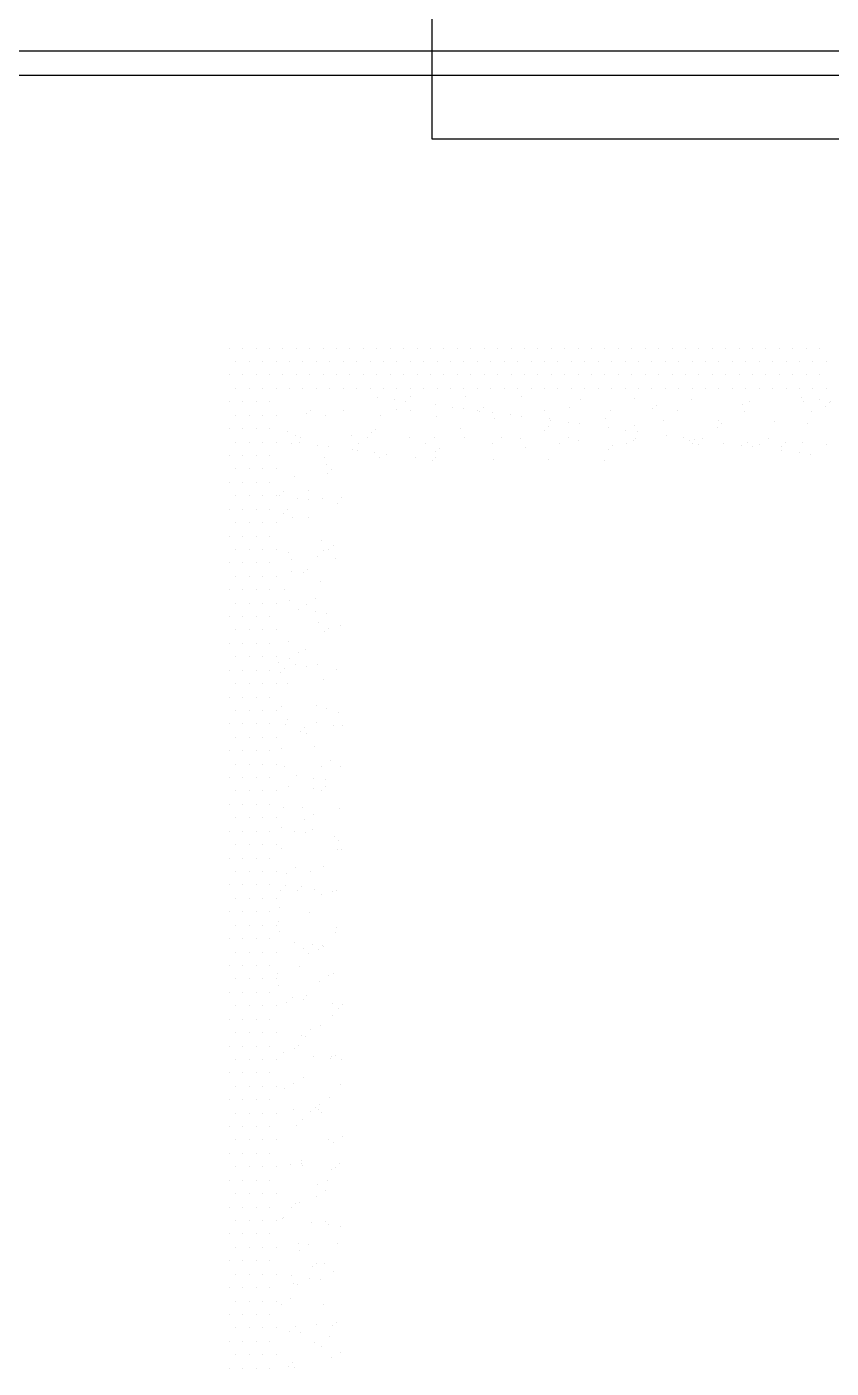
# Model space of a CAD drawing. Header units: millimetres. Extents: x -336 to -33, y -135 to 770.
# Drawn here: x -192.176 to -190.647, y 721.08 to 723.63 of the extents above; entities that cross this region are included whole.
import ezdxf

# ---------------------------------------------------------------- set-up
doc = ezdxf.new("R2010")
doc.units = ezdxf.units.MM
doc.header["$LTSCALE"] = 50
doc.header["$MEASUREMENT"] = 0
doc.layers.get('0').update_dxf_attribs({"linetype": 'CONTINUOUS'})
for name, color, linetype in [('-HIDRO', 8, 'CONTINUOUS'), ('TigreCad', 3, 'CONTINUOUS'), ('TUBULAÇÃO_ESGOTO', 5, 'CONTINUOUS')]:
    doc.layers.add(name, color=color, linetype=linetype)

# ---------------------------------------------------------------- blocks, each defined once
blk = doc.blocks.new('A$C7AFB675E')
at = {"color": 8}
for p, q in [((3.5319, 1.1193), (3.5319, 1.1193)), ((3.5634, 1.1193), (3.5634, 1.1193)), ((3.5787, 1.1239), (3.5787, 1.1239)), ((3.58, 1.1234), (3.58, 1.1234)), ((3.5842, 1.1187), (3.5842, 1.1187)), ((3.6289, 1.1198), (3.6289, 1.1198)), ((3.5162, 1.1114), (3.5162, 1.1114)), ((3.5319, 1.1035), (3.5319, 1.1035)), ((3.5477, 1.1114), (3.5477, 1.1114)), ((3.5634, 1.1035), (3.5634, 1.1035)), ((3.577, 1.1108), (3.577, 1.1108)), ((3.5902, 1.1019), (3.5902, 1.1019)), ((3.5162, 1.0957), (3.5162, 1.0957)), ((3.5319, 1.0878), (3.5319, 1.0878)), ((3.5477, 1.0957), (3.5477, 1.0957)), ((3.5634, 1.0878), (3.5634, 1.0878)), ((3.5743, 1.0903), (3.5743, 1.0903)), ((3.5786, 1.0931), (3.5786, 1.0931)), ((3.6043, 1.0968), (3.6043, 1.0968)), ((3.6272, 1.0915), (3.6272, 1.0915)), ((3.6392, 1.0875), (3.6392, 1.0875)), ((3.6409, 1.1007), (3.6409, 1.1007)), ((3.5162, 1.0799), (3.5162, 1.0799)), ((3.5319, 1.072), (3.5319, 1.072)), ((3.5477, 1.0799), (3.5477, 1.0799)), ((3.5634, 1.072), (3.5634, 1.072)), ((3.6273, 1.0717), (3.6273, 1.0717)), ((3.5162, 1.0642), (3.5162, 1.0642)), ((3.5319, 1.0563), (3.5319, 1.0563)), ((3.5477, 1.0642), (3.5477, 1.0642)), ((3.5634, 1.0563), (3.5634, 1.0563)), ((3.6023, 1.059), (3.6023, 1.059)), ((3.6316, 1.0671), (3.6316, 1.0671)), ((3.6365, 1.0671), (3.6365, 1.0671)), ((3.5162, 1.0484), (3.5162, 1.0484)), ((3.5319, 1.0405), (3.5319, 1.0405)), ((3.5477, 1.0484), (3.5477, 1.0484)), ((3.5634, 1.0405), (3.5634, 1.0405)), ((3.622, 1.0519), (3.622, 1.0519)), ((3.6288, 1.0413), (3.6288, 1.0413)), ((3.5162, 1.0327), (3.5162, 1.0327)), ((3.5319, 1.0248), (3.5319, 1.0248)), ((3.5477, 1.0327), (3.5477, 1.0327)), ((3.5634, 1.0248), (3.5634, 1.0248)), ((3.5789, 1.0287), (3.5789, 1.0287)), ((3.59, 1.0234), (3.59, 1.0234)), ((3.6275, 1.0271), (3.6275, 1.0271)), ((3.632, 1.0328), (3.632, 1.0328)), ((3.5162, 1.0169), (3.5162, 1.0169)), ((3.5319, 1.009), (3.5319, 1.009)), ((3.5477, 1.0169), (3.5477, 1.0169)), ((3.5634, 1.009), (3.5634, 1.009)), ((3.5822, 1.021), (3.5822, 1.021)), ((3.6303, 1.0197), (3.6303, 1.0197)), ((3.5162, 1.0012), (3.5162, 1.0012)), ((3.5319, 0.9933), (3.5319, 0.9933)), ((3.5477, 1.0012), (3.5477, 1.0012)), ((3.5634, 0.9933), (3.5634, 0.9933)), ((3.6014, 0.9931), (3.6014, 0.9931)), ((3.6052, 0.996), (3.6052, 0.996)), ((3.6276, 0.9992), (3.6276, 0.9992)), ((3.5162, 0.9854), (3.5162, 0.9854)), ((3.5319, 0.9775), (3.5319, 0.9775)), ((3.5477, 0.9854), (3.5477, 0.9854)), ((3.5634, 0.9775), (3.5634, 0.9775)), ((3.6094, 0.9913), (3.6094, 0.9913)), ((3.5162, 0.9697), (3.5162, 0.9697)), ((3.5319, 0.9618), (3.5319, 0.9618)), ((3.5477, 0.9697), (3.5477, 0.9697)), ((3.5634, 0.9618), (3.5634, 0.9618)), ((3.5765, 0.9606), (3.5765, 0.9606)), ((3.6219, 0.9735), (3.6219, 0.9735)), ((3.623, 0.965), (3.623, 0.965)), ((3.6286, 0.9628), (3.6286, 0.9628)), ((3.6295, 0.9694), (3.6295, 0.9694)), ((3.5162, 0.9539), (3.5162, 0.9539)), ((3.5319, 0.946), (3.5319, 0.946)), ((3.5477, 0.9539), (3.5477, 0.9539)), ((3.5634, 0.946), (3.5634, 0.946)), ((3.5899, 0.9449), (3.5899, 0.9449)), ((3.6213, 0.9519), (3.6213, 0.9519)), ((3.625, 0.959), (3.625, 0.959)), ((3.5162, 0.9382), (3.5162, 0.9382)), ((3.5319, 0.9303), (3.5319, 0.9303)), ((3.5477, 0.9382), (3.5477, 0.9382)), ((3.5634, 0.9303), (3.5634, 0.9303)), ((3.6186, 0.9314), (3.6186, 0.9314)), ((3.5162, 0.9224), (3.5162, 0.9224)), ((3.5319, 0.9145), (3.5319, 0.9145)), ((3.5477, 0.9224), (3.5477, 0.9224)), ((3.5634, 0.9145), (3.5634, 0.9145)), ((3.5831, 0.9202), (3.5831, 0.9202)), ((3.5873, 0.9156), (3.5873, 0.9156)), ((3.6017, 0.9286), (3.6017, 0.9286)), ((3.5162, 0.9067), (3.5162, 0.9067)), ((3.5319, 0.8988), (3.5319, 0.8988)), ((3.5477, 0.9067), (3.5477, 0.9067)), ((3.5634, 0.8988), (3.5634, 0.8988)), ((3.5162, 0.8909), (3.5162, 0.8909)), ((3.5319, 0.883), (3.5319, 0.883)), ((3.5477, 0.8909), (3.5477, 0.8909)), ((3.5634, 0.883), (3.5634, 0.883)), ((3.5756, 0.8946), (3.5756, 0.8946)), ((3.6074, 0.8936), (3.6074, 0.8936)), ((3.6124, 0.884), (3.6124, 0.884)), ((3.6141, 0.8972), (3.6141, 0.8972)), ((3.6217, 0.895), (3.6217, 0.895)), ((3.6242, 0.893), (3.6242, 0.893)), ((3.6285, 0.8844), (3.6285, 0.8844)), ((3.5162, 0.8752), (3.5162, 0.8752)), ((3.5319, 0.8673), (3.5319, 0.8673)), ((3.5477, 0.8752), (3.5477, 0.8752)), ((3.5634, 0.8673), (3.5634, 0.8673)), ((3.5897, 0.8665), (3.5897, 0.8665)), ((3.6304, 0.8686), (3.6304, 0.8686)), ((3.5162, 0.8594), (3.5162, 0.8594)), ((3.5319, 0.8515), (3.5319, 0.8515)), ((3.5477, 0.8594), (3.5477, 0.8594)), ((3.5634, 0.8515), (3.5634, 0.8515)), ((3.5993, 0.8605), (3.5993, 0.8605)), ((3.6097, 0.8636), (3.6097, 0.8636)), ((3.6347, 0.8639), (3.6347, 0.8639)), ((3.6478, 0.859), (3.6478, 0.859)), ((3.5162, 0.8437), (3.5162, 0.8437)), ((3.5319, 0.8358), (3.5319, 0.8358)), ((3.5477, 0.8437), (3.5477, 0.8437)), ((3.5634, 0.8358), (3.5634, 0.8358)), ((3.5162, 0.8279), (3.5162, 0.8279)), ((3.5319, 0.82), (3.5319, 0.82)), ((3.5477, 0.8279), (3.5477, 0.8279)), ((3.5634, 0.82), (3.5634, 0.82)), ((3.576, 0.8302), (3.576, 0.8302)), ((3.6052, 0.8293), (3.6052, 0.8293)), ((3.6245, 0.8286), (3.6245, 0.8286)), ((3.5162, 0.8122), (3.5162, 0.8122)), ((3.5319, 0.8043), (3.5319, 0.8043)), ((3.5477, 0.8122), (3.5477, 0.8122)), ((3.5634, 0.8043), (3.5634, 0.8043)), ((3.5853, 0.8179), (3.5853, 0.8179)), ((3.6035, 0.8162), (3.6035, 0.8162)), ((3.6216, 0.8165), (3.6216, 0.8165)), ((3.6283, 0.8059), (3.6283, 0.8059)), ((3.5162, 0.7964), (3.5162, 0.7964)), ((3.5319, 0.7885), (3.5319, 0.7885)), ((3.5477, 0.7964), (3.5477, 0.7964)), ((3.5634, 0.7885), (3.5634, 0.7885)), ((3.5896, 0.788), (3.5896, 0.788)), ((3.5984, 0.7946), (3.5984, 0.7946)), ((3.6008, 0.7957), (3.6008, 0.7957)), ((3.6083, 0.7928), (3.6083, 0.7928)), ((3.6125, 0.7882), (3.6125, 0.7882)), ((3.647, 0.793), (3.647, 0.793)), ((3.5162, 0.7807), (3.5162, 0.7807)), ((3.5319, 0.7728), (3.5319, 0.7728)), ((3.5477, 0.7807), (3.5477, 0.7807)), ((3.5634, 0.7728), (3.5634, 0.7728)), ((3.5162, 0.7649), (3.5162, 0.7649)), ((3.5319, 0.757), (3.5319, 0.757)), ((3.5477, 0.7649), (3.5477, 0.7649)), ((3.5634, 0.757), (3.5634, 0.757)), ((3.5735, 0.7621), (3.5735, 0.7621)), ((3.5963, 0.7615), (3.5963, 0.7615)), ((3.6221, 0.7605), (3.6221, 0.7605)), ((3.6326, 0.7662), (3.6326, 0.7662)), ((3.5162, 0.7492), (3.5162, 0.7492)), ((3.5319, 0.7413), (3.5319, 0.7413)), ((3.5477, 0.7492), (3.5477, 0.7492)), ((3.5634, 0.7413), (3.5634, 0.7413)), ((3.5945, 0.7484), (3.5945, 0.7484)), ((3.5162, 0.7334), (3.5162, 0.7334)), ((3.5319, 0.7255), (3.5319, 0.7255)), ((3.5477, 0.7334), (3.5477, 0.7334)), ((3.5634, 0.7255), (3.5634, 0.7255)), ((3.5918, 0.7279), (3.5918, 0.7279)), ((3.5987, 0.7301), (3.5987, 0.7301)), ((3.6214, 0.738), (3.6214, 0.738)), ((3.6282, 0.7274), (3.6282, 0.7274)), ((3.6473, 0.7285), (3.6473, 0.7285)), ((3.5162, 0.7177), (3.5162, 0.7177)), ((3.5319, 0.7098), (3.5319, 0.7098)), ((3.5477, 0.7177), (3.5477, 0.7177)), ((3.5634, 0.7098), (3.5634, 0.7098)), ((3.5862, 0.7171), (3.5862, 0.7171)), ((3.5895, 0.7095), (3.5895, 0.7095)), ((3.5904, 0.7124), (3.5904, 0.7124)), ((3.5162, 0.7019), (3.5162, 0.7019)), ((3.5319, 0.694), (3.5319, 0.694)), ((3.5477, 0.7019), (3.5477, 0.7019)), ((3.5634, 0.694), (3.5634, 0.694)), ((3.5727, 0.6961), (3.5727, 0.6961)), ((3.5873, 0.6937), (3.5873, 0.6937)), ((3.6212, 0.6945), (3.6212, 0.6945)), ((3.5162, 0.6862), (3.5162, 0.6862)), ((3.5319, 0.6783), (3.5319, 0.6783)), ((3.5477, 0.6862), (3.5477, 0.6862)), ((3.5634, 0.6783), (3.5634, 0.6783)), ((3.5856, 0.6805), (3.5856, 0.6805)), ((3.6105, 0.6905), (3.6105, 0.6905)), ((3.5162, 0.6704), (3.5162, 0.6704)), ((3.5319, 0.6625), (3.5319, 0.6625)), ((3.5477, 0.6704), (3.5477, 0.6704)), ((3.5634, 0.6625), (3.5634, 0.6625)), ((3.5963, 0.6621), (3.5963, 0.6621)), ((3.6335, 0.6654), (3.6335, 0.6654)), ((3.5162, 0.6547), (3.5162, 0.6547)), ((3.5319, 0.6468), (3.5319, 0.6468)), ((3.5477, 0.6547), (3.5477, 0.6547)), ((3.5634, 0.6468), (3.5634, 0.6468)), ((3.5829, 0.6601), (3.5829, 0.6601)), ((3.6213, 0.6596), (3.6213, 0.6596)), ((3.6281, 0.6489), (3.6281, 0.6489)), ((3.6378, 0.6608), (3.6378, 0.6608)), ((3.6448, 0.6605), (3.6448, 0.6605)), ((3.6478, 0.6573), (3.6478, 0.6573)), ((3.5162, 0.6389), (3.5162, 0.6389)), ((3.5319, 0.631), (3.5319, 0.631)), ((3.5477, 0.6389), (3.5477, 0.6389)), ((3.5634, 0.631), (3.5634, 0.631)), ((3.573, 0.6317), (3.573, 0.6317)), ((3.5893, 0.631), (3.5893, 0.631)), ((3.6215, 0.6301), (3.6215, 0.6301)), ((3.6451, 0.6368), (3.6451, 0.6368)), ((3.5162, 0.6232), (3.5162, 0.6232)), ((3.5319, 0.6153), (3.5319, 0.6153)), ((3.5477, 0.6232), (3.5477, 0.6232)), ((3.5634, 0.6153), (3.5634, 0.6153)), ((3.5784, 0.6258), (3.5784, 0.6258)), ((3.5884, 0.6147), (3.5884, 0.6147)), ((3.5162, 0.6074), (3.5162, 0.6074)), ((3.5319, 0.5995), (3.5319, 0.5995)), ((3.5477, 0.6074), (3.5477, 0.6074)), ((3.5634, 0.5995), (3.5634, 0.5995)), ((3.5767, 0.6127), (3.5767, 0.6127)), ((3.6406, 0.6026), (3.6406, 0.6026)), ((3.5162, 0.5917), (3.5162, 0.5917)), ((3.5319, 0.5838), (3.5319, 0.5838)), ((3.5477, 0.5917), (3.5477, 0.5917)), ((3.5634, 0.5838), (3.5634, 0.5838)), ((3.574, 0.5922), (3.574, 0.5922)), ((3.5955, 0.5961), (3.5955, 0.5961)), ((3.6114, 0.5896), (3.6114, 0.5896)), ((3.6156, 0.585), (3.6156, 0.585)), ((3.6389, 0.5895), (3.6389, 0.5895)), ((3.644, 0.5945), (3.644, 0.5945)), ((3.5162, 0.5759), (3.5162, 0.5759)), ((3.5319, 0.568), (3.5319, 0.568)), ((3.5477, 0.5759), (3.5477, 0.5759)), ((3.5634, 0.568), (3.5634, 0.568)), ((3.6211, 0.5811), (3.6211, 0.5811)), ((3.6279, 0.5704), (3.6279, 0.5704)), ((3.6362, 0.569), (3.6362, 0.569)), ((3.5162, 0.5602), (3.5162, 0.5602)), ((3.5319, 0.5523), (3.5319, 0.5523)), ((3.5477, 0.5602), (3.5477, 0.5602)), ((3.5634, 0.5523), (3.5634, 0.5523)), ((3.5892, 0.5525), (3.5892, 0.5525)), ((3.6191, 0.562), (3.6191, 0.562)), ((3.6357, 0.5631), (3.6357, 0.5631)), ((4.2868, 0.5518), (4.2868, 0.5518)), ((4.4419, 0.5519), (4.4419, 0.5519)), ((3.5162, 0.5444), (3.5162, 0.5444)), ((3.5319, 0.5365), (3.5319, 0.5365)), ((3.5477, 0.5444), (3.5477, 0.5444)), ((3.5634, 0.5365), (3.5634, 0.5365)), ((3.6587, 0.538), (3.6587, 0.538)), ((3.691, 0.5501), (3.691, 0.5501)), ((3.6983, 0.5458), (3.6983, 0.5458)), ((3.7473, 0.5404), (3.7473, 0.5404)), ((3.7525, 0.5355), (3.7525, 0.5355)), ((3.7632, 0.543), (3.7632, 0.543)), ((3.8417, 0.5496), (3.8417, 0.5496)), ((3.8938, 0.5439), (3.8938, 0.5439)), ((3.9436, 0.5472), (3.9436, 0.5472)), ((3.9587, 0.5411), (3.9587, 0.5411)), ((3.959, 0.5509), (3.959, 0.5509)), ((3.9999, 0.5374), (3.9999, 0.5374)), ((4.0075, 0.5493), (4.0075, 0.5493)), ((4.0561, 0.5477), (4.0561, 0.5477)), ((4.0893, 0.542), (4.0893, 0.542)), ((4.0943, 0.5467), (4.0943, 0.5467)), ((4.1046, 0.5461), (4.1046, 0.5461)), ((4.1049, 0.5506), (4.1049, 0.5506)), ((4.1532, 0.5446), (4.1532, 0.5446)), ((4.1542, 0.5393), (4.1542, 0.5393)), ((4.1961, 0.5442), (4.1961, 0.5442)), ((4.2017, 0.543), (4.2017, 0.543)), ((4.2503, 0.5414), (4.2503, 0.5414)), ((4.2848, 0.5401), (4.2848, 0.5401)), ((4.2911, 0.5471), (4.2911, 0.5471)), ((4.2989, 0.5398), (4.2989, 0.5398)), ((4.3468, 0.5437), (4.3468, 0.5437)), ((4.3474, 0.5382), (4.3474, 0.5382)), ((4.3497, 0.5374), (4.3497, 0.5374)), ((4.3514, 0.5505), (4.3514, 0.5505)), ((4.3806, 0.5493), (4.3806, 0.5493)), ((4.396, 0.5366), (4.396, 0.5366)), ((4.4487, 0.5413), (4.4487, 0.5413)), ((4.473, 0.5483), (4.473, 0.5483)), ((4.4773, 0.5437), (4.4773, 0.5437)), ((4.4803, 0.5383), (4.4803, 0.5383)), ((4.5452, 0.5355), (4.5452, 0.5355)), ((4.5469, 0.5486), (4.5469, 0.5486)), ((4.5668, 0.5459), (4.5668, 0.5459)), ((4.5994, 0.5408), (4.5994, 0.5408)), ((4.6593, 0.5449), (4.6593, 0.5449)), ((4.6635, 0.5402), (4.6635, 0.5402)), ((4.6758, 0.5364), (4.6758, 0.5364)), ((4.6945, 0.549), (4.6945, 0.549)), ((4.7012, 0.5384), (4.7012, 0.5384)), ((3.5162, 0.5287), (3.5162, 0.5287)), ((3.5319, 0.5208), (3.5319, 0.5208)), ((3.5477, 0.5287), (3.5477, 0.5287)), ((3.5634, 0.5208), (3.5634, 0.5208)), ((3.5958, 0.5316), (3.5958, 0.5316)), ((3.6299, 0.5216), (3.6299, 0.5216)), ((3.6317, 0.5348), (3.6317, 0.5348)), ((3.6443, 0.53), (3.6443, 0.53)), ((3.6523, 0.5322), (3.6523, 0.5322)), ((3.663, 0.5333), (3.663, 0.5333)), ((3.6929, 0.5285), (3.6929, 0.5285)), ((3.7414, 0.5269), (3.7414, 0.5269)), ((3.7541, 0.5297), (3.7541, 0.5297)), ((3.7605, 0.5225), (3.7605, 0.5225)), ((3.79, 0.5253), (3.79, 0.5253)), ((3.8104, 0.52), (3.8104, 0.52)), ((3.8254, 0.5198), (3.8254, 0.5198)), ((3.8271, 0.5329), (3.8271, 0.5329)), ((3.8385, 0.5237), (3.8385, 0.5237)), ((3.8449, 0.5346), (3.8449, 0.5346)), ((3.8492, 0.5299), (3.8492, 0.5299)), ((3.8871, 0.5221), (3.8871, 0.5221)), ((3.9048, 0.5293), (3.9048, 0.5293)), ((3.9357, 0.5205), (3.9357, 0.5205)), ((3.9387, 0.5321), (3.9387, 0.5321)), ((3.956, 0.5207), (3.956, 0.5207)), ((4.0067, 0.5268), (4.0067, 0.5268)), ((4.0226, 0.531), (4.0226, 0.531)), ((4.0312, 0.5311), (4.0312, 0.5311)), ((4.0354, 0.5265), (4.0354, 0.5265)), ((4.1249, 0.5286), (4.1249, 0.5286)), ((4.1574, 0.5263), (4.1574, 0.5263)), ((4.2174, 0.5277), (4.2174, 0.5277)), ((4.2181, 0.5292), (4.2181, 0.5292)), ((4.2216, 0.523), (4.2216, 0.523)), ((4.2525, 0.5345), (4.2525, 0.5345)), ((4.2592, 0.5239), (4.2592, 0.5239)), ((4.3112, 0.5252), (4.3112, 0.5252)), ((4.4036, 0.5242), (4.4036, 0.5242)), ((4.4079, 0.5196), (4.4079, 0.5196)), ((4.4099, 0.5234), (4.4099, 0.5234)), ((4.4136, 0.5273), (4.4136, 0.5273)), ((4.4445, 0.535), (4.4445, 0.535)), ((4.4931, 0.5334), (4.4931, 0.5334)), ((4.4974, 0.5218), (4.4974, 0.5218)), ((4.505, 0.5316), (4.505, 0.5316)), ((4.5118, 0.5209), (4.5118, 0.5209)), ((4.5416, 0.5319), (4.5416, 0.5319)), ((4.5898, 0.5208), (4.5898, 0.5208)), ((4.5902, 0.5303), (4.5902, 0.5303)), ((4.6091, 0.5254), (4.6091, 0.5254)), ((4.6388, 0.5287), (4.6388, 0.5287)), ((4.6625, 0.5205), (4.6625, 0.5205)), ((4.6873, 0.5271), (4.6873, 0.5271)), ((3.5162, 0.5129), (3.5162, 0.5129)), ((3.5319, 0.505), (3.5319, 0.505)), ((3.5477, 0.5129), (3.5477, 0.5129)), ((3.5634, 0.505), (3.5634, 0.505)), ((3.5893, 0.5139), (3.5893, 0.5139)), ((3.5935, 0.5092), (3.5935, 0.5092)), ((3.6831, 0.5114), (3.6831, 0.5114)), ((3.6938, 0.5115), (3.6938, 0.5115)), ((3.7154, 0.5118), (3.7154, 0.5118)), ((3.7755, 0.5104), (3.7755, 0.5104)), ((3.7797, 0.5058), (3.7797, 0.5058)), ((3.8172, 0.5094), (3.8172, 0.5094)), ((3.8693, 0.508), (3.8693, 0.508)), ((3.8893, 0.5097), (3.8893, 0.5097)), ((3.9617, 0.507), (3.9617, 0.507)), ((3.9679, 0.5089), (3.9679, 0.5089)), ((3.9842, 0.5189), (3.9842, 0.5189)), ((4.0209, 0.5179), (4.0209, 0.5179)), ((4.0328, 0.5173), (4.0328, 0.5173)), ((4.0555, 0.5045), (4.0555, 0.5045)), ((4.063, 0.5171), (4.063, 0.5171)), ((4.0698, 0.5065), (4.0698, 0.5065)), ((4.0813, 0.5158), (4.0813, 0.5158)), ((4.0848, 0.5078), (4.0848, 0.5078)), ((4.1299, 0.5142), (4.1299, 0.5142)), ((4.1515, 0.5188), (4.1515, 0.5188)), ((4.1784, 0.5126), (4.1784, 0.5126)), ((4.2164, 0.516), (4.2164, 0.516)), ((4.2205, 0.506), (4.2205, 0.506)), ((4.227, 0.511), (4.227, 0.511)), ((4.2755, 0.5094), (4.2755, 0.5094)), ((4.2803, 0.5059), (4.2803, 0.5059)), ((4.3156, 0.5142), (4.3156, 0.5142)), ((4.3241, 0.5078), (4.3241, 0.5078)), ((4.347, 0.5169), (4.347, 0.5169)), ((4.3727, 0.5062), (4.3727, 0.5062)), ((4.4119, 0.5142), (4.4119, 0.5142)), ((4.4212, 0.5046), (4.4212, 0.5046)), ((4.4758, 0.504), (4.4758, 0.504)), ((4.5425, 0.515), (4.5425, 0.515)), ((4.5681, 0.5112), (4.5681, 0.5112)), ((4.5941, 0.5161), (4.5941, 0.5161)), ((4.6074, 0.5123), (4.6074, 0.5123)), ((4.6836, 0.5183), (4.6836, 0.5183)), ((3.5162, 0.4972), (3.5162, 0.4972)), ((3.5319, 0.4893), (3.5319, 0.4893)), ((3.5477, 0.4972), (3.5477, 0.4972)), ((3.5634, 0.4893), (3.5634, 0.4893)), ((3.6182, 0.4961), (3.6182, 0.4961)), ((3.621, 0.5026), (3.621, 0.5026)), ((3.6272, 0.5012), (3.6272, 0.5012)), ((3.6278, 0.492), (3.6278, 0.492)), ((3.6668, 0.4945), (3.6668, 0.4945)), ((3.6921, 0.4984), (3.6921, 0.4984)), ((3.7153, 0.4929), (3.7153, 0.4929)), ((3.756, 0.4883), (3.756, 0.4883)), ((3.7639, 0.4913), (3.7639, 0.4913)), ((3.7785, 0.4915), (3.7785, 0.4915)), ((3.8125, 0.4897), (3.8125, 0.4897)), ((3.8227, 0.4993), (3.8227, 0.4993)), ((3.861, 0.4881), (3.861, 0.4881)), ((3.8736, 0.4997), (3.8736, 0.4997)), ((3.8803, 0.489), (3.8803, 0.489)), ((3.8876, 0.4965), (3.8876, 0.4965)), ((3.966, 0.5024), (3.966, 0.5024)), ((4.0182, 0.4974), (4.0182, 0.4974)), ((4.031, 0.4886), (4.031, 0.4886)), ((4.0831, 0.4947), (4.0831, 0.4947)), ((4.1261, 0.4967), (4.1261, 0.4967)), ((4.1479, 0.5036), (4.1479, 0.5036)), ((4.1522, 0.4989), (4.1522, 0.4989)), ((4.2137, 0.4955), (4.2137, 0.4955)), ((4.2417, 0.5011), (4.2417, 0.5011)), ((4.2786, 0.4928), (4.2786, 0.4928)), ((4.3223, 0.5035), (4.3223, 0.5035)), ((4.3342, 0.5001), (4.3342, 0.5001)), ((4.3384, 0.4955), (4.3384, 0.4955)), ((4.3787, 0.4938), (4.3787, 0.4938)), ((4.4092, 0.4937), (4.4092, 0.4937)), ((4.4279, 0.4977), (4.4279, 0.4977)), ((4.4698, 0.5031), (4.4698, 0.5031)), ((4.4731, 0.503), (4.4731, 0.503)), ((4.4741, 0.4909), (4.4741, 0.4909)), ((4.5183, 0.5015), (4.5183, 0.5015)), ((4.5204, 0.4967), (4.5204, 0.4967)), ((4.5246, 0.492), (4.5246, 0.492)), ((4.5669, 0.4999), (4.5669, 0.4999)), ((4.5749, 0.5006), (4.5749, 0.5006)), ((4.6047, 0.4918), (4.6047, 0.4918)), ((4.6142, 0.4942), (4.6142, 0.4942)), ((4.6154, 0.4983), (4.6154, 0.4983)), ((4.6312, 0.4909), (4.6312, 0.4909)), ((4.664, 0.4967), (4.664, 0.4967)), ((4.6696, 0.4891), (4.6696, 0.4891)), ((4.6713, 0.5022), (4.6713, 0.5022)), ((4.7066, 0.4932), (4.7066, 0.4932)), ((4.7109, 0.4886), (4.7109, 0.4886)), ((4.7125, 0.4951), (4.7125, 0.4951)), ((3.5162, 0.4814), (3.5162, 0.4814)), ((3.5319, 0.4735), (3.5319, 0.4735)), ((3.5477, 0.4814), (3.5477, 0.4814)), ((3.5634, 0.4735), (3.5634, 0.4735)), ((3.5949, 0.4735), (3.5949, 0.4735)), ((3.6136, 0.4873), (3.6136, 0.4873)), ((3.6264, 0.4735), (3.6264, 0.4735)), ((3.6579, 0.4735), (3.6579, 0.4735)), ((3.6841, 0.4822), (3.6841, 0.4822)), ((3.6894, 0.4779), (3.6894, 0.4779)), ((3.6894, 0.4735), (3.6894, 0.4735)), ((3.706, 0.4863), (3.706, 0.4863)), ((3.7103, 0.4817), (3.7103, 0.4817)), ((3.7209, 0.4735), (3.7209, 0.4735)), ((3.7524, 0.4735), (3.7524, 0.4735)), ((3.7839, 0.4735), (3.7839, 0.4735)), ((3.7998, 0.4839), (3.7998, 0.4839)), ((3.8154, 0.4735), (3.8154, 0.4735)), ((3.8469, 0.4735), (3.8469, 0.4735)), ((3.8784, 0.4735), (3.8784, 0.4735)), ((3.8849, 0.4761), (3.8849, 0.4761)), ((3.8923, 0.4829), (3.8923, 0.4829)), ((3.8965, 0.4783), (3.8965, 0.4783)), ((3.9096, 0.4865), (3.9096, 0.4865)), ((3.9099, 0.4735), (3.9099, 0.4735)), ((3.9367, 0.4793), (3.9367, 0.4793)), ((3.9414, 0.4735), (3.9414, 0.4735)), ((3.9515, 0.4864), (3.9515, 0.4864)), ((3.9581, 0.4849), (3.9581, 0.4849)), ((3.9729, 0.4735), (3.9729, 0.4735)), ((3.9861, 0.4804), (3.9861, 0.4804)), ((4.0044, 0.4735), (4.0044, 0.4735)), ((4.0067, 0.4834), (4.0067, 0.4834)), ((4.0359, 0.4735), (4.0359, 0.4735)), ((4.0552, 0.4818), (4.0552, 0.4818)), ((4.0674, 0.4735), (4.0674, 0.4735)), ((4.0785, 0.4795), (4.0785, 0.4795)), ((4.0989, 0.4735), (4.0989, 0.4735)), ((4.1038, 0.4802), (4.1038, 0.4802)), ((4.1304, 0.4735), (4.1304, 0.4735)), ((4.1329, 0.4861), (4.1329, 0.4861)), ((4.147, 0.4846), (4.147, 0.4846)), ((4.1524, 0.4786), (4.1524, 0.4786)), ((4.1619, 0.4735), (4.1619, 0.4735)), ((4.1723, 0.477), (4.1723, 0.477)), ((4.1892, 0.4764), (4.1892, 0.4764)), ((4.1934, 0.4735), (4.1934, 0.4735)), ((4.2009, 0.477), (4.2009, 0.477)), ((4.2249, 0.4735), (4.2249, 0.4735)), ((4.2495, 0.4754), (4.2495, 0.4754)), ((4.2564, 0.4735), (4.2564, 0.4735)), ((4.2647, 0.476), (4.2647, 0.476)), ((4.2836, 0.4856), (4.2836, 0.4856)), ((4.2879, 0.4735), (4.2879, 0.4735)), ((4.3194, 0.4735), (4.3194, 0.4735)), ((4.3425, 0.4827), (4.3425, 0.4827)), ((4.3509, 0.4735), (4.3509, 0.4735)), ((4.3824, 0.4735), (4.3824, 0.4735)), ((4.3854, 0.4832), (4.3854, 0.4832)), ((4.4139, 0.4735), (4.4139, 0.4735)), ((4.4454, 0.4735), (4.4454, 0.4735)), ((4.4769, 0.4735), (4.4769, 0.4735)), ((4.5084, 0.4735), (4.5084, 0.4735)), ((4.5362, 0.4827), (4.5362, 0.4827)), ((4.538, 0.4808), (4.538, 0.4808)), ((4.5399, 0.4735), (4.5399, 0.4735)), ((4.5714, 0.4735), (4.5714, 0.4735)), ((4.6029, 0.4735), (4.6029, 0.4735)), ((4.6344, 0.4735), (4.6344, 0.4735)), ((4.638, 0.4802), (4.638, 0.4802)), ((4.6659, 0.4735), (4.6659, 0.4735)), ((4.6974, 0.4735), (4.6974, 0.4735)), ((3.5162, 0.4657), (3.5162, 0.4657)), ((3.5319, 0.4578), (3.5319, 0.4578)), ((3.5477, 0.4657), (3.5477, 0.4657)), ((3.5634, 0.4578), (3.5634, 0.4578)), ((3.5792, 0.4657), (3.5792, 0.4657)), ((3.5949, 0.4578), (3.5949, 0.4578)), ((3.6107, 0.4657), (3.6107, 0.4657)), ((3.6264, 0.4578), (3.6264, 0.4578)), ((3.6422, 0.4657), (3.6422, 0.4657)), ((3.6579, 0.4578), (3.6579, 0.4578)), ((3.6737, 0.4657), (3.6737, 0.4657)), ((3.6894, 0.4578), (3.6894, 0.4578)), ((3.7052, 0.4657), (3.7052, 0.4657)), ((3.7209, 0.4578), (3.7209, 0.4578)), ((3.7367, 0.4657), (3.7367, 0.4657)), ((3.7524, 0.4578), (3.7524, 0.4578)), ((3.7682, 0.4657), (3.7682, 0.4657)), ((3.7839, 0.4578), (3.7839, 0.4578)), ((3.7997, 0.4657), (3.7997, 0.4657)), ((3.8154, 0.4578), (3.8154, 0.4578)), ((3.8312, 0.4657), (3.8312, 0.4657)), ((3.8469, 0.4578), (3.8469, 0.4578)), ((3.8627, 0.4657), (3.8627, 0.4657)), ((3.8784, 0.4578), (3.8784, 0.4578)), ((3.8942, 0.4657), (3.8942, 0.4657)), ((3.9099, 0.4578), (3.9099, 0.4578)), ((3.9257, 0.4657), (3.9257, 0.4657)), ((3.9414, 0.4578), (3.9414, 0.4578)), ((3.9572, 0.4657), (3.9572, 0.4657)), ((3.9729, 0.4578), (3.9729, 0.4578)), ((3.9887, 0.4657), (3.9887, 0.4657)), ((4.0044, 0.4578), (4.0044, 0.4578)), ((4.0202, 0.4657), (4.0202, 0.4657)), ((4.0359, 0.4578), (4.0359, 0.4578)), ((4.0517, 0.4657), (4.0517, 0.4657)), ((4.0674, 0.4578), (4.0674, 0.4578)), ((4.0832, 0.4657), (4.0832, 0.4657)), ((4.0989, 0.4578), (4.0989, 0.4578)), ((4.1147, 0.4657), (4.1147, 0.4657)), ((4.1304, 0.4578), (4.1304, 0.4578)), ((4.1462, 0.4657), (4.1462, 0.4657)), ((4.1619, 0.4578), (4.1619, 0.4578)), ((4.1777, 0.4657), (4.1777, 0.4657)), ((4.1934, 0.4578), (4.1934, 0.4578)), ((4.2092, 0.4657), (4.2092, 0.4657)), ((4.2249, 0.4578), (4.2249, 0.4578)), ((4.2407, 0.4657), (4.2407, 0.4657)), ((4.2564, 0.4578), (4.2564, 0.4578)), ((4.2722, 0.4657), (4.2722, 0.4657)), ((4.2879, 0.4578), (4.2879, 0.4578)), ((4.3037, 0.4657), (4.3037, 0.4657)), ((4.3194, 0.4578), (4.3194, 0.4578)), ((4.3352, 0.4657), (4.3352, 0.4657)), ((4.3509, 0.4578), (4.3509, 0.4578)), ((4.3667, 0.4657), (4.3667, 0.4657)), ((4.3824, 0.4578), (4.3824, 0.4578)), ((4.3982, 0.4657), (4.3982, 0.4657)), ((4.4139, 0.4578), (4.4139, 0.4578)), ((4.4297, 0.4657), (4.4297, 0.4657)), ((4.4454, 0.4578), (4.4454, 0.4578)), ((4.4612, 0.4657), (4.4612, 0.4657)), ((4.4769, 0.4578), (4.4769, 0.4578)), ((4.4927, 0.4657), (4.4927, 0.4657)), ((4.5084, 0.4578), (4.5084, 0.4578)), ((4.5242, 0.4657), (4.5242, 0.4657)), ((4.5399, 0.4578), (4.5399, 0.4578)), ((4.5557, 0.4657), (4.5557, 0.4657)), ((4.5714, 0.4578), (4.5714, 0.4578)), ((4.5872, 0.4657), (4.5872, 0.4657)), ((4.6029, 0.4578), (4.6029, 0.4578)), ((4.6187, 0.4657), (4.6187, 0.4657)), ((4.6344, 0.4578), (4.6344, 0.4578)), ((4.6502, 0.4657), (4.6502, 0.4657)), ((4.6659, 0.4578), (4.6659, 0.4578)), ((4.6817, 0.4657), (4.6817, 0.4657)), ((4.6974, 0.4578), (4.6974, 0.4578)), ((4.7132, 0.4657), (4.7132, 0.4657)), ((3.5162, 0.4499), (3.5162, 0.4499)), ((3.5319, 0.442), (3.5319, 0.442)), ((3.5477, 0.4499), (3.5477, 0.4499)), ((3.5634, 0.442), (3.5634, 0.442)), ((3.5792, 0.4499), (3.5792, 0.4499)), ((3.5949, 0.442), (3.5949, 0.442)), ((3.6107, 0.4499), (3.6107, 0.4499)), ((3.6264, 0.442), (3.6264, 0.442)), ((3.6422, 0.4499), (3.6422, 0.4499)), ((3.6579, 0.442), (3.6579, 0.442)), ((3.6737, 0.4499), (3.6737, 0.4499)), ((3.6894, 0.442), (3.6894, 0.442)), ((3.7052, 0.4499), (3.7052, 0.4499)), ((3.7209, 0.442), (3.7209, 0.442)), ((3.7367, 0.4499), (3.7367, 0.4499)), ((3.7524, 0.442), (3.7524, 0.442)), ((3.7682, 0.4499), (3.7682, 0.4499)), ((3.7839, 0.442), (3.7839, 0.442)), ((3.7997, 0.4499), (3.7997, 0.4499)), ((3.8154, 0.442), (3.8154, 0.442)), ((3.8312, 0.4499), (3.8312, 0.4499)), ((3.8469, 0.442), (3.8469, 0.442)), ((3.8627, 0.4499), (3.8627, 0.4499)), ((3.8784, 0.442), (3.8784, 0.442)), ((3.8942, 0.4499), (3.8942, 0.4499)), ((3.9099, 0.442), (3.9099, 0.442)), ((3.9257, 0.4499), (3.9257, 0.4499)), ((3.9414, 0.442), (3.9414, 0.442)), ((3.9572, 0.4499), (3.9572, 0.4499)), ((3.9729, 0.442), (3.9729, 0.442)), ((3.9887, 0.4499), (3.9887, 0.4499)), ((4.0044, 0.442), (4.0044, 0.442)), ((4.0202, 0.4499), (4.0202, 0.4499)), ((4.0359, 0.442), (4.0359, 0.442)), ((4.0517, 0.4499), (4.0517, 0.4499)), ((4.0674, 0.442), (4.0674, 0.442)), ((4.0832, 0.4499), (4.0832, 0.4499)), ((4.0989, 0.442), (4.0989, 0.442)), ((4.1147, 0.4499), (4.1147, 0.4499)), ((4.1304, 0.442), (4.1304, 0.442)), ((4.1462, 0.4499), (4.1462, 0.4499)), ((4.1619, 0.442), (4.1619, 0.442)), ((4.1777, 0.4499), (4.1777, 0.4499)), ((4.1934, 0.442), (4.1934, 0.442)), ((4.2092, 0.4499), (4.2092, 0.4499)), ((4.2249, 0.442), (4.2249, 0.442)), ((4.2407, 0.4499), (4.2407, 0.4499)), ((4.2564, 0.442), (4.2564, 0.442)), ((4.2722, 0.4499), (4.2722, 0.4499)), ((4.2879, 0.442), (4.2879, 0.442)), ((4.3037, 0.4499), (4.3037, 0.4499)), ((4.3194, 0.442), (4.3194, 0.442)), ((4.3352, 0.4499), (4.3352, 0.4499)), ((4.3509, 0.442), (4.3509, 0.442)), ((4.3667, 0.4499), (4.3667, 0.4499)), ((4.3824, 0.442), (4.3824, 0.442)), ((4.3982, 0.4499), (4.3982, 0.4499)), ((4.4139, 0.442), (4.4139, 0.442)), ((4.4297, 0.4499), (4.4297, 0.4499)), ((4.4454, 0.442), (4.4454, 0.442)), ((4.4612, 0.4499), (4.4612, 0.4499)), ((4.4769, 0.442), (4.4769, 0.442)), ((4.4927, 0.4499), (4.4927, 0.4499)), ((4.5084, 0.442), (4.5084, 0.442)), ((4.5242, 0.4499), (4.5242, 0.4499)), ((4.5399, 0.442), (4.5399, 0.442)), ((4.5557, 0.4499), (4.5557, 0.4499)), ((4.5714, 0.442), (4.5714, 0.442)), ((4.5872, 0.4499), (4.5872, 0.4499)), ((4.6029, 0.442), (4.6029, 0.442)), ((4.6187, 0.4499), (4.6187, 0.4499)), ((4.6344, 0.442), (4.6344, 0.442)), ((4.6502, 0.4499), (4.6502, 0.4499)), ((4.6659, 0.442), (4.6659, 0.442)), ((4.6817, 0.4499), (4.6817, 0.4499)), ((4.6974, 0.442), (4.6974, 0.442)), ((4.7132, 0.4499), (4.7132, 0.4499)), ((3.5162, 0.4342), (3.5162, 0.4342)), ((3.5319, 0.4263), (3.5319, 0.4263)), ((3.5477, 0.4342), (3.5477, 0.4342)), ((3.5634, 0.4263), (3.5634, 0.4263)), ((3.5792, 0.4342), (3.5792, 0.4342)), ((3.5949, 0.4263), (3.5949, 0.4263)), ((3.6107, 0.4342), (3.6107, 0.4342)), ((3.6264, 0.4263), (3.6264, 0.4263)), ((3.6422, 0.4342), (3.6422, 0.4342)), ((3.6579, 0.4263), (3.6579, 0.4263)), ((3.6737, 0.4342), (3.6737, 0.4342)), ((3.6894, 0.4263), (3.6894, 0.4263)), ((3.7052, 0.4342), (3.7052, 0.4342)), ((3.7209, 0.4263), (3.7209, 0.4263)), ((3.7367, 0.4342), (3.7367, 0.4342)), ((3.7524, 0.4263), (3.7524, 0.4263)), ((3.7682, 0.4342), (3.7682, 0.4342)), ((3.7839, 0.4263), (3.7839, 0.4263)), ((3.7997, 0.4342), (3.7997, 0.4342)), ((3.8154, 0.4263), (3.8154, 0.4263)), ((3.8312, 0.4342), (3.8312, 0.4342)), ((3.8469, 0.4263), (3.8469, 0.4263)), ((3.8627, 0.4342), (3.8627, 0.4342)), ((3.8784, 0.4263), (3.8784, 0.4263)), ((3.8942, 0.4342), (3.8942, 0.4342)), ((3.9099, 0.4263), (3.9099, 0.4263)), ((3.9257, 0.4342), (3.9257, 0.4342)), ((3.9414, 0.4263), (3.9414, 0.4263)), ((3.9572, 0.4342), (3.9572, 0.4342)), ((3.9729, 0.4263), (3.9729, 0.4263)), ((3.9887, 0.4342), (3.9887, 0.4342)), ((4.0044, 0.4263), (4.0044, 0.4263)), ((4.0202, 0.4342), (4.0202, 0.4342)), ((4.0359, 0.4263), (4.0359, 0.4263)), ((4.0517, 0.4342), (4.0517, 0.4342)), ((4.0674, 0.4263), (4.0674, 0.4263)), ((4.0832, 0.4342), (4.0832, 0.4342)), ((4.0989, 0.4263), (4.0989, 0.4263)), ((4.1147, 0.4342), (4.1147, 0.4342)), ((4.1304, 0.4263), (4.1304, 0.4263)), ((4.1462, 0.4342), (4.1462, 0.4342)), ((4.1619, 0.4263), (4.1619, 0.4263)), ((4.1777, 0.4342), (4.1777, 0.4342)), ((4.1934, 0.4263), (4.1934, 0.4263)), ((4.2092, 0.4342), (4.2092, 0.4342)), ((4.2249, 0.4263), (4.2249, 0.4263)), ((4.2407, 0.4342), (4.2407, 0.4342)), ((4.2564, 0.4263), (4.2564, 0.4263)), ((4.2722, 0.4342), (4.2722, 0.4342)), ((4.2879, 0.4263), (4.2879, 0.4263)), ((4.3037, 0.4342), (4.3037, 0.4342)), ((4.3194, 0.4263), (4.3194, 0.4263)), ((4.3352, 0.4342), (4.3352, 0.4342)), ((4.3509, 0.4263), (4.3509, 0.4263)), ((4.3667, 0.4342), (4.3667, 0.4342)), ((4.3824, 0.4263), (4.3824, 0.4263)), ((4.3982, 0.4342), (4.3982, 0.4342)), ((4.4139, 0.4263), (4.4139, 0.4263)), ((4.4297, 0.4342), (4.4297, 0.4342)), ((4.4454, 0.4263), (4.4454, 0.4263)), ((4.4612, 0.4342), (4.4612, 0.4342)), ((4.4769, 0.4263), (4.4769, 0.4263)), ((4.4927, 0.4342), (4.4927, 0.4342)), ((4.5084, 0.4263), (4.5084, 0.4263)), ((4.5242, 0.4342), (4.5242, 0.4342)), ((4.5399, 0.4263), (4.5399, 0.4263)), ((4.5557, 0.4342), (4.5557, 0.4342)), ((4.5714, 0.4263), (4.5714, 0.4263)), ((4.5872, 0.4342), (4.5872, 0.4342)), ((4.6029, 0.4263), (4.6029, 0.4263)), ((4.6187, 0.4342), (4.6187, 0.4342)), ((4.6344, 0.4263), (4.6344, 0.4263)), ((4.6502, 0.4342), (4.6502, 0.4342)), ((4.6659, 0.4263), (4.6659, 0.4263)), ((4.6817, 0.4342), (4.6817, 0.4342)), ((4.6974, 0.4263), (4.6974, 0.4263)), ((4.7132, 0.4342), (4.7132, 0.4342)), ((3.5162, 0.4184), (3.5162, 0.4184)), ((3.5477, 0.4184), (3.5477, 0.4184)), ((3.5792, 0.4184), (3.5792, 0.4184)), ((3.6107, 0.4184), (3.6107, 0.4184)), ((3.6422, 0.4184), (3.6422, 0.4184)), ((3.6737, 0.4184), (3.6737, 0.4184)), ((3.7052, 0.4184), (3.7052, 0.4184)), ((3.7367, 0.4184), (3.7367, 0.4184)), ((3.7682, 0.4184), (3.7682, 0.4184)), ((3.7997, 0.4184), (3.7997, 0.4184)), ((3.8312, 0.4184), (3.8312, 0.4184)), ((3.8627, 0.4184), (3.8627, 0.4184)), ((3.8942, 0.4184), (3.8942, 0.4184)), ((3.9257, 0.4184), (3.9257, 0.4184)), ((3.9572, 0.4184), (3.9572, 0.4184)), ((3.9887, 0.4184), (3.9887, 0.4184)), ((4.0202, 0.4184), (4.0202, 0.4184)), ((4.0517, 0.4184), (4.0517, 0.4184)), ((4.0832, 0.4184), (4.0832, 0.4184)), ((4.1147, 0.4184), (4.1147, 0.4184)), ((4.1462, 0.4184), (4.1462, 0.4184)), ((4.1777, 0.4184), (4.1777, 0.4184)), ((4.2092, 0.4184), (4.2092, 0.4184)), ((4.2407, 0.4184), (4.2407, 0.4184)), ((4.2722, 0.4184), (4.2722, 0.4184)), ((4.3037, 0.4184), (4.3037, 0.4184)), ((4.3352, 0.4184), (4.3352, 0.4184)), ((4.3667, 0.4184), (4.3667, 0.4184)), ((4.3982, 0.4184), (4.3982, 0.4184)), ((4.4297, 0.4184), (4.4297, 0.4184)), ((4.4612, 0.4184), (4.4612, 0.4184)), ((4.4927, 0.4184), (4.4927, 0.4184)), ((4.5242, 0.4184), (4.5242, 0.4184)), ((4.5557, 0.4184), (4.5557, 0.4184)), ((4.5872, 0.4184), (4.5872, 0.4184)), ((4.6187, 0.4184), (4.6187, 0.4184)), ((4.6502, 0.4184), (4.6502, 0.4184)), ((4.6817, 0.4184), (4.6817, 0.4184)), ((4.7132, 0.4184), (4.7132, 0.4184))]:
    blk.add_line(p, q, dxfattribs=at)

msp = doc.modelspace()

# ---------------------------------------------------------------- linework, layer by layer
at = {"layer": '-HIDRO'}
msp.add_lwpolyline([(-191.4054, 723.8266), (-187.5516, 723.8266), (-187.5516, 723.4164), (-191.4054, 723.4164)], close=True, dxfattribs=at)
at = {"layer": 'TigreCad'}
msp.add_line((-195.9988, 723.5384), (-184.2515, 723.5384), dxfattribs=at)
at = {"layer": 'TUBULAÇÃO_ESGOTO'}
msp.add_line((-195.7989, 723.5849), (-184.2515, 723.5849), dxfattribs=at)

# ---------------------------------------------------------------- block references
at = {"layer": '-HIDRO', "ltscale": 0.35, "xscale": 1.62, "yscale": 1.62, "zscale": 1.62, "rotation": 270}
msp.add_blockref('A$C7AFB675E', (-192.4694, 728.7157), dxfattribs=at)

doc.saveas('drawing.dxf')
